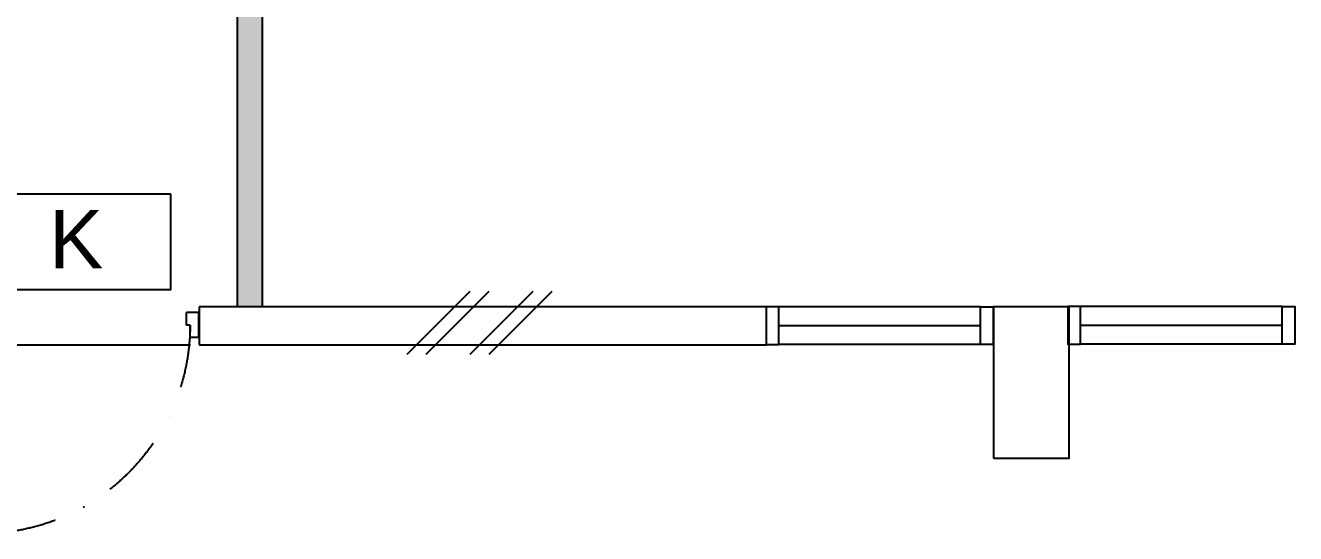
# Model space of a CAD drawing. Header units: millimetres. Extents: x 982 to 80582, y 687 to 58800.
# Drawn here: x 32378 to 37414, y 33534 to 35550 of the extents above; entities that cross this region are included whole.
import ezdxf

# ---------------------------------------------------------------- set-up
doc = ezdxf.new("R2010")
doc.units = ezdxf.units.MM
doc.linetypes.add('DASHDOT', pattern=[1, 0.5, -0.25, 0, -0.25])
for name, color, linetype in [('A-COLUMN', 3, 'Continuous'), ('A-DOOR', 9, 'Continuous'), ('A-HATCH', 8, 'Continuous'), ('A-PARTITION', 4, 'Continuous'), ('A-TXTBOMBA', 7, 'Continuous'), ('A-WALL', 1, 'Continuous'), ('A-WIN', 9, 'Continuous'), ('A-WLH', 7, 'Continuous')]:
    doc.layers.add(name, color=color, linetype=linetype)
doc.styles.add('arial', font='arial.ttf')

# ---------------------------------------------------------------- blocks, each defined once
blk = doc.blocks.new('A$C04C40081')
at = {"layer": 'A-WIN', "color": 8}
for p, q in [((850, 150), (50, 150)), ((850, 75), (50, 75)), ((850, 0), (50, 0))]:
    blk.add_line(p, q, dxfattribs=at)
at = {"layer": 'A-WIN', "color": 8, "linetype": 'Continuous'}
for points in [[(50, 150), (0, 150), (0, 0), (50, 0)], [(850, 150), (900, 150), (900, 0), (850, 0)]]:
    blk.add_lwpolyline(points, close=True, dxfattribs=at)
blk = doc.blocks.new('A$C4F656F16')
at = {"layer": 'A-DOOR', "color": 8}
for p, q in [((35, 100), (35, 877.1)), ((35, 877.1), (73, 877.1)), ((73, 100), (73, 877.1)), ((35, 100), (73, 100))]:
    blk.add_line(p, q, dxfattribs=at)
at = {"layer": 'A-DOOR', "color": 8, "linetype": 'Continuous'}
for p, q in [((0, 100), (35, 100)), ((0, 100), (0, 100)), ((0, 100), (0, 0)), ((0, 100), (0, 100)), ((35, 100), (35, 50)), ((900, 100), (865, 100)), ((865, 100), (865, 50)), ((900, 100), (900, 100)), ((900, 100), (900, 0)), ((900, 100), (900, 100)), ((0, 0), (50, 0)), ((35, 50), (50, 50)), ((50, 50), (50, 0)), ((865, 50), (850, 50)), ((850, 50), (850, 0)), ((900, 0), (850, 0))]:
    blk.add_line(p, q, dxfattribs=at)
at = {"layer": 'A-DOOR', "color": 8, "linetype": 'DASHDOT', "ltscale": 500}
blk.add_arc((35, 48), 830, 0.1381, 87.3759, dxfattribs=at)

msp = doc.modelspace()

# ---------------------------------------------------------------- hatches: boundary and pattern name
at = {"layer": 'A-HATCH'}
h = msp.add_hatch(dxfattribs=at)
h.set_pattern_fill('DOTS', color=8, scale=800)
h.set_pattern_definition([(0, (3598.94, -194877.037), (25, 50), [0, -50])])
h.paths.add_polyline_path([(34717.1, 38933.1), (33217.1, 38933.1), (33217.1, 34433.1), (33317.1, 34433.1), (33317.1, 38833.1), (34717.1, 38833.1)])
h.paths.add_polyline_path([(37267.1, 38933.1), (36367.1, 38933.1), (36367.1, 38833.1), (37267.1, 38833.1)])
h.paths.add_polyline_path([(36367.1, 38933.1), (36217.1, 38933.1), (36217.1, 38833.1), (36367.1, 38833.1)])
h.paths.add_polyline_path([(41317.1, 38933.1), (40267.1, 38933.1), (40267.1, 38833.1), (41317.1, 38833.1)])
h.paths.add_polyline_path([(43792.1, 38933.1), (42367.1, 38933.1), (42367.1, 38833.1), (43792.1, 38833.1)])
h.paths.add_polyline_path([(42367.1, 38933.1), (42217.1, 38933.1), (42217.1, 38833.1), (42367.1, 38833.1)])

# ---------------------------------------------------------------- linework, layer by layer
at = {"color": 8}
msp.add_line((32202.1, 34283.1), (33032.1, 34283.1), dxfattribs=at)
at = {"layer": 'A-COLUMN', "color": 8}
msp.add_lwpolyline([(36217.1, 33833.1), (36517.1, 33833.1), (36517.1, 34433.1), (36217.1, 34433.1)], close=True, dxfattribs=at)
at = {"layer": 'A-PARTITION', "color": 8}
for p, q in [((33217.1, 38933.1), (33217.1, 34433.1)), ((33317.1, 38833.1), (33317.1, 34433.1))]:
    msp.add_line(p, q, dxfattribs=at)
at = {"layer": 'A-TXTBOMBA', "color": 7}
msp.add_lwpolyline([(32954.4, 34880.2), (32204.4, 34880.2), (32204.4, 34502.4), (32954.4, 34502.4)], close=True, dxfattribs=at)
at = {"layer": 'A-WALL', "color": 8, "linetype": 'Continuous', "ltscale": 900}
for p, q in [((35317.1, 34433.1), (33067.1, 34433.1)), ((33067.1, 34433.1), (33067.1, 34283.1)), ((35317.1, 34283.1), (35317.1, 34433.1)), ((33067.1, 34283.1), (35317.1, 34283.1))]:
    msp.add_line(p, q, dxfattribs=at)
at = {"layer": 'A-WLH', "color": 8}
for p, q in [((33891.6, 34245.9), (34141.6, 34495.9)), ((33966.6, 34245.9), (34216.6, 34495.9)), ((34141.6, 34245.9), (34391.6, 34495.9)), ((34216.6, 34245.9), (34466.6, 34495.9))]:
    msp.add_line(p, q, dxfattribs=at)

# ---------------------------------------------------------------- block references
at = {"layer": 'A-DOOR', "color": 8, "xscale": -1, "rotation": 180}
msp.add_blockref('A$C4F656F16', (32166.1, 34411.2), dxfattribs=at)
at = {"layer": 'A-WIN', "color": 8}
for p in [(35314.8, 34283.4), (36511.7, 34284.9)]:
    msp.add_blockref('A$C04C40081', p, dxfattribs=at)

# ---------------------------------------------------------------- texts
at = {"layer": 'A-TXTBOMBA', "color": 7, "style": 'arial'}
msp.add_text('K', height=230.5, dxfattribs=at).set_placement((32471.6, 34586.7))

doc.saveas('drawing.dxf')
